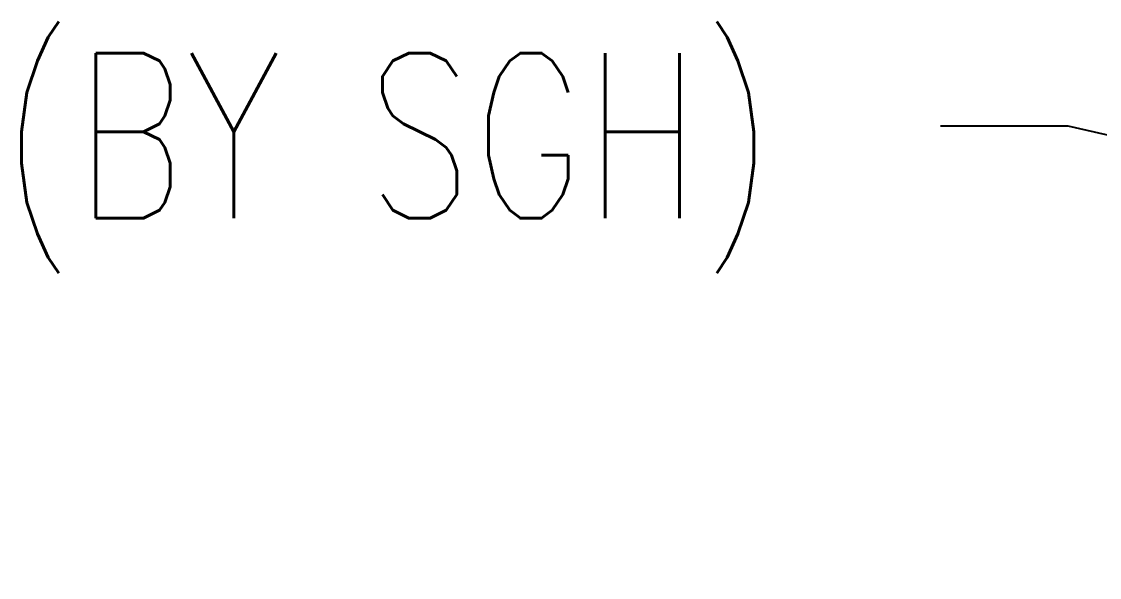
# Model space of a CAD drawing. Header units: inches. Extents: x 0 to 10293, y 0 to 4182.
# Drawn here: x 605.09 to 611.62, y 4112.3 to 4115.67 of the extents above; entities that cross this region are included whole.
import ezdxf

# ---------------------------------------------------------------- set-up
doc = ezdxf.new("R2010")
doc.units = ezdxf.units.IN
doc.header["$LTSCALE"] = 48
doc.header["$MEASUREMENT"] = 0
doc.styles.add('Arch-Dim', font='romans.shx', dxfattribs={"width": 0.75})
doc.styles.add('NOTATION', font='romans.shx', dxfattribs={"width": 0.75})
doc.dimstyles.new('Aec-Arch-I-96', dxfattribs={"dimscale": 96, "dimtxt": 0.09375, "dimasz": 0.0625, "dimexe": 0.0625, "dimexo": 0.0625, "dimgap": 0.03125, "dimtad": 1, "dimdec": 4, "dimzin": 3, "dimdsep": 46, "dimlunit": 4, "dimtxsty": 'Arch-Dim', "dimblk": 'ARCHTICK', "dimcen": 0.09375, "dimazin": 2, "dimtfac": 0.75, "dimtdec": 4, "dimtix": 1, "dimtmove": 2, "dimatfit": 2, "dimfxl": 0, "dimtolj": 1, "dimtzin": 0, "dimarcsym": 0})

# ---------------------------------------------------------------- blocks, each defined once
blk = doc.blocks.new('_ArchTick')
at = {"color": 0, "linetype": 'ByBlock', "const_width": 0.15}
blk.add_lwpolyline([(-0.5, -0.5), (0.5, 0.5)], dxfattribs=at)

msp = doc.modelspace()

# ---------------------------------------------------------------- texts
at = {"style": 'NOTATION', "width": 0.75}
msp.add_text('(BY SGH)', height=1, dxfattribs=at).set_placement((604.96511, 4114.4755))

# ---------------------------------------------------------------- leaders
msp.add_leader([(623.29815, 4112.3002), (611.43369, 4115.0334), (610.66091, 4115.0334)], dimstyle='Aec-Arch-I-96', override={"dimscale": 8, "dimtxt": 0.125})

doc.saveas('drawing.dxf')
